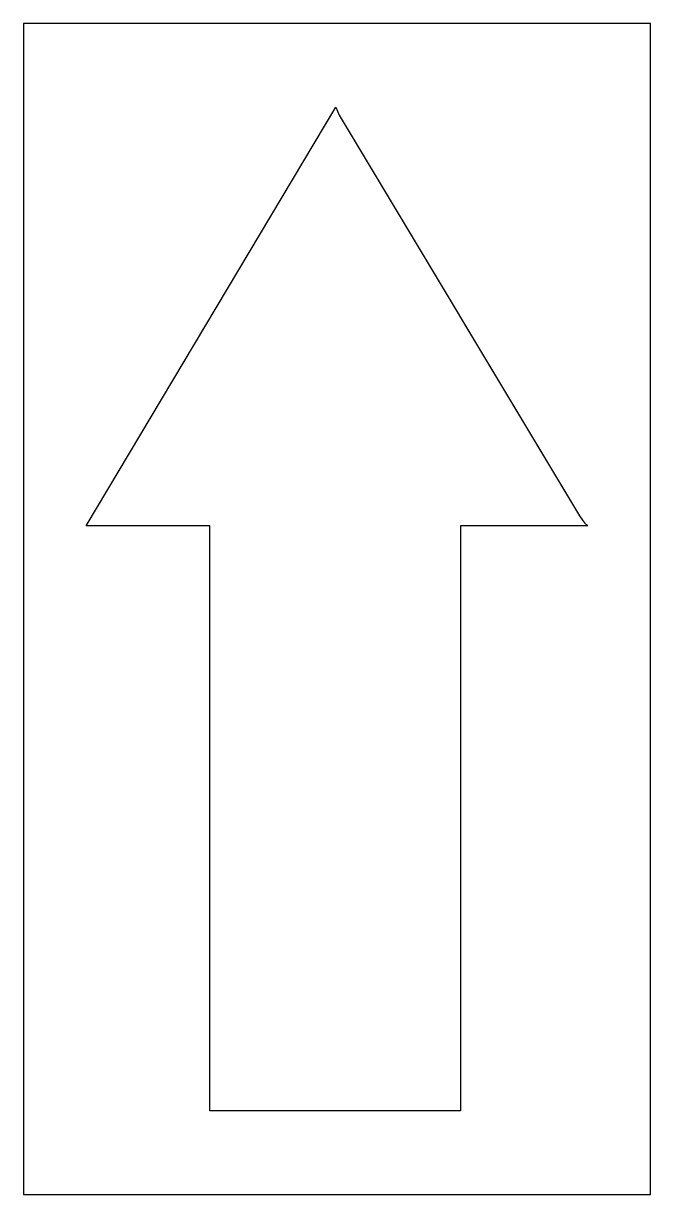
# Model space of a CAD drawing. Header units: inches. Extents: x 0 to 30, y 0 to 56.
import ezdxf

# ---------------------------------------------------------------- set-up
doc = ezdxf.new("R2010")
doc.units = ezdxf.units.IN
doc.header["$MEASUREMENT"] = 0
doc.layers.add('CUT', color=1, linetype='Continuous')

msp = doc.modelspace()

# ---------------------------------------------------------------- linework, layer by layer
at = {"layer": 'CUT'}
for points in [[(0, 0), (30, 0), (30, 56), (0, 56)], [(14.946, 52), (15.109, 51.614), (26.594, 32.457), (26.742, 32.247), (26.844, 32.128), (27, 31.98), (20.908, 31.98), (20.908, 4), (8.912, 4), (8.912, 31.98), (3, 31.98)]]:
    msp.add_lwpolyline(points, close=True, dxfattribs=at)

doc.saveas('drawing.dxf')
